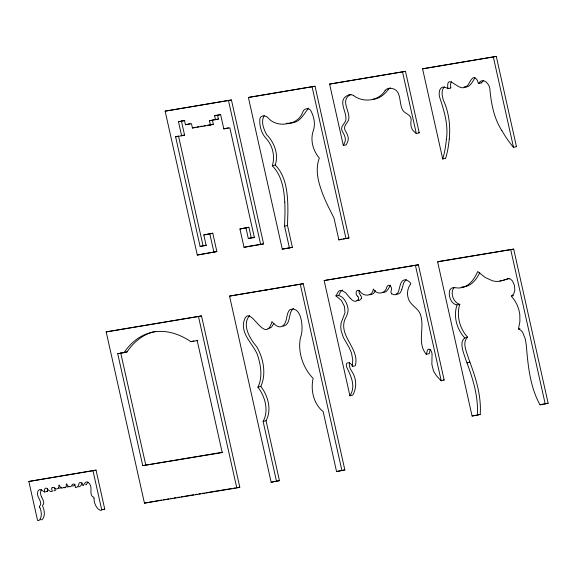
<?xml version="1.0" encoding="UTF-8"?>
<svg xmlns="http://www.w3.org/2000/svg" width="577" height="577" viewBox="0 0 577 577"><rect width="100%" height="100%" fill="white"/><g stroke="black" fill="none" stroke-linecap="round" stroke-linejoin="round"><path stroke-width="0.87" d="M264.237 115.652C260.559 121.386 263.703 129.306 266.762 134.787C274.436 142.721 278.778 154.167 275.243 165.044C284.67 174.535 286.964 188.52 287.678 201.337A124.56 73.676 75.6 0 1 287.865 212.79L287.49 225.448L292.373 247.266L289.452 248.016L284.576 226.191L284.966 213.548A124.56 73.676 75.6 0 0 284.778 202.087M459.927 304.324C452.108 307.361 447.543 295.936 449.93 289.856C452.137 285.528 457.712 289.135 461.304 287.649C469.512 286.242 474.64 278.662 477.706 271.536L485.156 277.45L492.506 280.826L496.018 281.439L499.884 281.309L508.604 278.554L510.631 279.167L512.556 281.064L514.381 285.24L514.828 290.015L513.768 293.873L511.388 296.131L514.655 300.415L517.122 304.88L518.81 309.488L519.805 314.458L519.891 321.598L518.456 328.962L520.779 330.232L522.589 332.186L525.221 338.822A46.146 27.299 75.6 0 1 526.397 346.416C528.092 366.337 530.133 387.052 540.029 404.852L548.15 403.251L513.696 249.113L440.547 261.136L437.626 261.886L472.08 416.024L477.28 415.173C478.694 395.476 472.065 376.384 465.286 358.223C463.381 352.15 457.712 339.125 467.514 337.069C459.501 328.436 456.364 315.237 459.746 304.303C453.298 302.68 449.779 292.748 454.034 287.598M477.28 415.173L480.201 414.423C481.571 395.144 475.282 376.399 468.603 358.605C466.865 352.071 461.73 342.962 467.514 337.069M446.382 139.634C448.589 124.675 443.965 110.265 439.357 96.345C439.039 93.597 438.982 90.401 440.886 88.18C443.828 84.855 447.68 90.127 450.774 87.913L450.5 84.155L451.553 81.566M449.303 138.884C450.522 125.815 448.949 112.335 443.432 100.34C442.148 96.128 440.727 90.214 444.478 86.867M430.305 349.424L429.23 353.6L426.309 354.343L427.571 349.886L428.653 349.078L429.944 349.41L431.228 351.047L432.058 353.701L431.877 364.44L433.551 371.119L436.262 375.548L440.705 380.402L441.225 380.784L444.146 380.041L418.383 264.785L324.144 280.545L349.907 395.8L352.828 395.05C357.098 387.513 356.521 377.985 351.53 370.91C349.979 368.537 348.674 365.465 349.619 362.623M335.937 295.878C341.93 293.823 346.402 301.735 347.679 306.784C349.035 311.4 346.806 315.756 344.757 319.723C338.735 336.579 359.998 348.71 355.281 365.753L352.359 366.503L352.735 359.716L351.523 353.146L349.438 348.111L343.416 337.574L341.101 330.506L340.747 326.654L341.158 322.817L344.967 312.813L344.534 306.596L341.324 300.357L335.937 295.878L338.425 291.536L339.867 290.563L341.627 290.397L345.529 292.64L350.282 298.345M401.772 289.611L403.727 282.802L406.287 279.535M284.764 202.08C284.05 189.27 281.749 175.285 272.322 165.794C275.258 156.093 272.69 145.224 265.651 137.91C261.417 133.063 259.556 126.406 259.773 120.059C259.455 115.111 265.398 114.736 268.009 117.823C272.712 123.355 280.321 125.144 287.288 123.716C294.212 122.944 300.711 118.747 302.795 111.909C304.267 107.776 309.986 107.437 311.4 111.815C314.133 117.456 315.439 124.214 313.426 130.301C309.986 139.836 312.885 150.518 319.333 158.062C314.559 170.453 318.792 183.976 323.423 195.726A124.553 73.668 75.6 0 0 328.19 206.429L333.996 218.07L338.872 239.888L348.941 237.962L315.028 86.225L248.384 97.455L282.297 249.192L289.452 248.016M457.013 305.074C453.133 316.34 456.825 329.099 464.6 337.812M338.85 295.128L340.538 291.76L342.406 289.993M361.274 298.597L359.594 300.307L356.932 300.429M273.952 323.329L271.529 327.152L268.557 328.594M358.295 299.492L357.877 300.17M359.168 290.447L359.067 292.755L360.632 295.619M375.389 290.628C374.43 293.051 371.97 295.359 369.179 294.566M479.79 272.582C476.725 279.203 471.481 285.896 463.8 286.978M349.907 395.8C356.341 386.027 350.621 375.685 346.488 366.568C344.88 360.82 351.487 362.075 352.359 366.503M257.897 387.145C263.004 376.896 260.732 364.527 257.212 354.127C252.784 343.942 242.6 335.893 243.4 323.747C248.377 297.256 264.533 348.176 271.933 321.605C274.407 324.606 279.218 329.049 283.098 325.702C287.786 321.54 285.665 314.184 289.748 309.762C302.204 304.901 303.812 330.412 300.581 337.148C297.328 351.624 303.076 368.169 313.131 378.397C310.455 389.951 313.556 404.015 323.156 411.567L336.564 471.546L344.851 469.916L303.235 283.718L229.538 296.102L271.161 482.3L279.448 480.67L266.04 420.691C271.991 409.85 268.031 395.699 260.818 386.395L257.897 387.145C265.11 396.449 269.07 410.6 263.119 421.441L276.527 481.413M260.818 386.395C266.545 373.882 263.393 358.468 256.83 346.849C250.057 339.045 241.438 324.945 249.581 315.583M447.853 88.656C446.115 72.551 457.611 90.005 464.045 87.553C469.209 86.673 469.325 80.427 472.909 77.895C474.15 77.376 475.527 78.054 476.335 79.027C477.799 79.814 477.871 84.206 478.939 82.944C483.028 77.051 489.339 83.795 489.837 88.714C491.164 103.233 493.782 117.946 501.788 130.525M478.441 83.629L481.362 82.879L483.663 80.506M390.348 285.146C388.739 288.327 386.662 293.239 382.255 292.503M385.176 90.481C378.548 101.163 363.51 102.98 353.687 95.659M388.097 89.738C384.376 94.808 378.938 99.006 372.439 99.395M475.066 77.599C472.44 81.545 470.14 88.079 464.067 86.918M293.556 308.363C287.62 312.532 291.558 324.671 283.004 326.185M308.558 108.166C303.25 114.571 300.047 123.247 289.64 123.052M509.159 278.503L502.379 280.617M350.996 94.325C338.937 100.311 351.335 111.815 348.443 120.377C346.878 123.514 343.026 126.341 345.053 130.294C347.231 133.951 349.712 138.199 347.318 142.476A36.257 21.45 75.6 0 1 346.258 144.805L343.337 145.563L329.604 84.098L405.487 71.353L419.227 132.818L416.305 133.561A39.936 23.621 75.6 0 1 414.863 132.27C410.673 129.298 410.449 124.25 411.163 119.691C411.242 115.075 406.295 113.994 403.59 111.404C397.769 104.365 403.265 88.151 389.316 88.281A41.421 24.501 75.6 0 0 388.84 88.382M206.487 245.146L203.032 245.715L178.517 136.049L175.603 136.799L200.111 246.458L206.155 245.463L203.804 234.947L212.769 233.209L216.873 251.558L197.298 255.048L165.13 111.145L231.435 99.972L263.602 243.876L244.035 247.36L239.931 229.004L248.889 227.266L251.24 237.782L254.695 237.219M165.13 111.145L231.435 99.972M248.384 97.455L315.028 86.225M181.409 120.961L184.561 135.061L181.64 135.804L178.495 121.711L184.864 120.391M215.517 119.792L214.622 115.768L217.536 115.018L218.438 119.05L209.473 120.788L210.425 125.043L213.346 124.293L212.394 120.045L214.117 119.756M178.495 121.711L184.539 120.716L185.433 124.74L190.078 123.709M209.473 120.788L211.665 120.225M329.604 84.098L405.487 71.353M445.66 158.286L442.739 159.028L422.573 68.814L496.285 56.423L516.451 146.645L513.537 147.387A85.98 50.855 75.6 0 1 501.824 130.474M185.433 124.74L191.477 123.745L192.429 128L195.351 127.257M422.573 68.814L496.285 56.423M214.622 115.768L220.659 114.773L223.811 128.873L226.004 128.31M272.322 165.794L275.243 165.044M203.804 234.947L212.769 233.209M239.931 229.004L248.889 227.266M200.111 246.458L203.032 245.715M284.576 226.191L287.49 225.448M245.975 228.016L248.326 238.532L251.24 237.782M197.298 255.048L216.873 251.558M244.035 247.36L246.949 246.617M282.297 249.192L285.218 248.442M338.872 239.888L341.793 239.138M264.93 290.281L267.843 289.531M106.175 331.898L201.524 315.944L239.801 487.19L236.801 487.954L144.452 503.137L106.175 331.898L201.524 315.944M229.538 296.102L303.235 283.718M324.144 280.545L418.383 264.785M437.626 261.886L513.696 249.113M117.722 353.708L124.019 352.67A112.183 66.355 75.6 0 1 190.9 341.678L197.204 340.639L222.224 452.577L142.743 465.646L117.722 353.708L127.027 351.905A112.183 66.355 75.6 0 1 155.004 331.544M124.019 352.67L127.027 351.905M190.9 341.678L193.908 340.906M511.388 296.131L513.58 295.568M518.456 328.962L519.92 328.587M466.944 362.883L469.866 362.14M39.712 507.183A9.802 5.799 75.6 0 1 39.366 520.129A4.089 2.423 75.6 0 1 37.555 520.411L28.85 481.463L96.034 470.14L104.74 509.087L101.732 509.859A4.089 2.423 75.6 0 1 99.929 510.155A9.802 5.799 75.6 0 1 94.022 498.254M263.119 421.441L266.04 420.691M28.85 481.463L96.034 470.14M142.743 465.646L222.578 452.245M39.726 507.169A1.089 0.642 75.6 0 1 39.878 505.647A2.517 1.486 75.6 0 0 40.404 505.106L40.462 504.99A2.539 1.5 75.6 0 0 40.614 504.457A3.613 2.135 75.6 0 0 40.253 501.298A30.17 17.844 75.6 0 0 38.515 497.576A5.359 3.166 75.6 0 1 38.205 490.796A5.669 3.354 75.6 0 1 41.76 490.212A47.999 28.388 75.6 0 0 44.544 492.022L47.545 491.251A3.765 2.229 75.6 0 1 47.566 488.784M472.08 416.024L480.201 414.423M144.452 503.137L158.112 500.62M540.029 404.852L542.943 404.109M271.161 482.3L274.075 481.55M336.564 471.546L344.851 469.916M218.402 114.881L220.125 114.592M215.848 119.475L218.438 119.05M197.06 126.969L198.776 126.688M200.493 126.406L202.202 126.125M203.919 125.844L205.628 125.562M207.345 125.281L213.346 124.293M192.429 128L210.425 125.043M181.106 135.624L184.561 135.061M226.732 128.123L228.456 127.842M175.603 136.799L181.64 135.804M223.811 128.873L229.855 127.878L254.37 237.536L248.326 238.532M247.829 246.473L263.602 243.876M286.805 248.182L292.373 247.266M343.38 238.878L344.967 238.618M346.561 238.359L348.941 237.962M196.267 340.517L197.846 340.257M543.815 403.965L548.15 403.251M159.894 500.324L161.668 500.035M163.442 499.74L165.217 499.451M166.991 499.155L168.772 498.867M170.547 498.578L172.321 498.283M174.095 497.994L175.87 497.699M177.651 497.41L179.425 497.114M181.2 496.826L182.974 496.53M184.755 496.242L193.634 494.777M195.408 494.489L197.183 494.193M198.957 493.905L200.731 493.609M202.513 493.321L204.287 493.025M206.061 492.736L231.81 488.503M233.584 488.207L235.366 487.918M237.14 487.623L239.801 487.19M275.611 481.297L279.448 480.67M348.89 94.931C335.864 99.648 347.909 112.392 345.666 120.752C344.354 124.098 340.091 126.76 342.067 130.849C344.173 134.607 346.871 138.862 344.404 143.226A36.257 21.45 75.6 0 1 343.337 145.555M463.367 287.036L461.167 287.216M288.5 123.197L286.214 123.348M501.096 280.725L499.805 280.732M268.413 328.601L267.973 328.601M450.385 87.661L450.774 87.913M443.626 379.652L444.146 380.041M78.465 486.707L78.667 486.808A6.801 4.025 75.6 0 0 80.614 485.805A10.04 5.936 75.6 0 0 81.948 483.072A3.26 1.933 75.6 0 1 82.035 482.783M391.783 293.844C402.025 299.167 396.926 279.823 405.386 279.838C407.542 280.206 410.463 282.103 410.838 283.855C409.706 285.269 408.826 286.892 408.271 288.615C407.225 291.839 407.29 295.395 408.357 298.605C410.55 305.817 419.364 308.363 420.885 316.066C424.492 328.63 416.933 343.142 426.309 354.343M357.718 296.369C354.574 294.486 356.189 287.757 359.846 291.248C363.575 296.881 372.554 296.686 373.377 289.019C376.882 295.417 385.551 293.844 386.915 286.798C388.963 282.434 393.074 288.01 391.098 290.88A2.265 1.334 75.6 0 0 391.733 293.981M481.204 82.266L481.362 82.879M493.371 57.173L513.537 147.387M510.775 249.855L545.229 404.001M402.566 72.103L416.305 133.561M415.462 265.528L441.225 380.784M312.107 86.976L346.02 238.712M300.314 284.461L341.937 470.659M228.521 100.723L260.681 244.626M209.848 233.952L213.952 252.308M198.524 316.715L236.801 487.954M120.723 352.936L145.743 464.882M93.027 470.911L101.732 509.859M66.312 484.305L66.514 483.829L66.91 484.204A3.311 1.955 75.6 0 0 68.656 486.476A7.465 4.414 75.6 0 0 70.344 486.721A4.205 2.488 75.6 0 0 71.736 485.473A4.767 2.82 75.6 0 1 74.202 484.146A1.471 0.873 75.6 0 1 74.996 485.069A2.892 1.709 75.6 0 1 75.306 487.139L75.659 487.579A6.801 4.025 75.6 0 0 77.606 486.577A10.04 5.936 75.6 0 0 78.941 483.836A3.26 1.933 75.6 0 1 81.133 482.711A3.765 2.229 75.6 0 1 82.994 485.697A47.999 28.388 75.6 0 0 84.805 483.137A5.669 3.354 75.6 0 1 88.36 482.552A5.359 3.166 75.6 0 1 90.993 488.943A30.17 17.844 75.6 0 0 90.986 492.96A3.613 2.135 75.6 0 0 92.01 496.011A2.539 1.5 75.6 0 0 92.385 496.451L92.486 496.537A2.517 1.486 75.6 0 0 93.207 496.884A1.089 0.642 75.6 0 1 94.008 498.247M385.133 90.394A19.957 11.8 75.6 0 1 388.811 88.267M348.869 94.83A21.825 12.91 75.6 0 1 353.687 95.465M388.054 89.644A19.957 11.8 75.6 0 1 390.542 87.913M419.227 132.811A39.936 23.621 75.6 0 1 418.635 132.306M357.74 296.297A2.286 1.356 75.6 0 1 358.396 299.614M357.855 300.127A9.773 5.777 75.6 0 1 350.354 298.201M360.647 295.575A2.265 1.334 75.6 0 1 361.382 298.706M401.642 289.503A9.773 5.777 75.6 0 1 396.132 293.917M446.324 139.598A86.009 50.877 75.6 0 1 442.725 159.014M516.458 146.623A85.98 50.855 75.6 0 1 516.184 146.306M449.245 138.848A86.009 50.877 75.6 0 1 445.646 158.271M88.021 482.062A5.669 3.354 75.6 0 0 87.805 482.365A47.999 28.388 75.6 0 1 86.002 484.925A3.765 2.229 75.6 0 0 85.814 484.291M74.873 484.428A4.767 2.82 75.6 0 0 74.736 484.709A4.205 2.488 75.6 0 1 73.344 485.949A7.465 4.414 75.6 0 1 72.377 485.928M68.879 486.202A3.772 2.229 75.6 0 1 66.817 486.786M65.54 487.334A3.772 2.229 75.6 0 1 64.393 487.24M61.335 487.284A3.311 1.955 75.6 0 1 61.212 487.421A7.465 4.414 75.6 0 1 59.748 488.185A4.205 2.488 75.6 0 1 58.522 487.926M54.707 487.89A1.471 0.873 75.6 0 0 54.714 488.128A2.892 1.709 75.6 0 0 55.32 490.147L55.212 490.652A6.801 4.025 75.6 0 1 53.892 490.724M47.545 491.251A47.999 28.388 75.6 0 1 47.083 490.977M41.659 489.462A5.669 3.354 75.6 0 0 41.212 490.032A5.359 3.166 75.6 0 0 41.522 496.804M41.522 496.804A30.17 17.844 75.6 0 1 43.253 500.533A3.613 2.135 75.6 0 1 43.621 503.692A2.539 1.5 75.6 0 1 43.463 504.219L43.412 504.334A2.517 1.486 75.6 0 1 42.886 504.882A1.089 0.642 75.6 0 0 42.727 506.404A9.802 5.799 75.6 0 1 42.373 519.358A4.089 2.423 75.6 0 1 40.563 519.646M104.74 509.087A4.089 2.423 75.6 0 1 102.93 509.39M66.305 484.305A3.772 2.229 75.6 0 1 63.42 487.305M63.427 487.305A3.772 2.229 75.6 0 1 59.453 485.43L59.056 485.055L58.854 485.531A3.311 1.955 75.6 0 1 58.205 488.192A7.465 4.414 75.6 0 1 56.741 488.957A4.205 2.488 75.6 0 1 54.916 488.236A4.767 2.82 75.6 0 0 52.045 487.789M52.045 487.789A1.471 0.873 75.6 0 0 51.706 488.899A2.892 1.709 75.6 0 0 52.312 490.919L52.24 491.402A6.801 4.025 75.6 0 1 49.932 491.128A10.04 5.936 75.6 0 1 47.509 489.007A3.26 1.933 75.6 0 0 44.984 488.654A3.765 2.229 75.6 0 0 44.544 492.015"/></g></svg>
